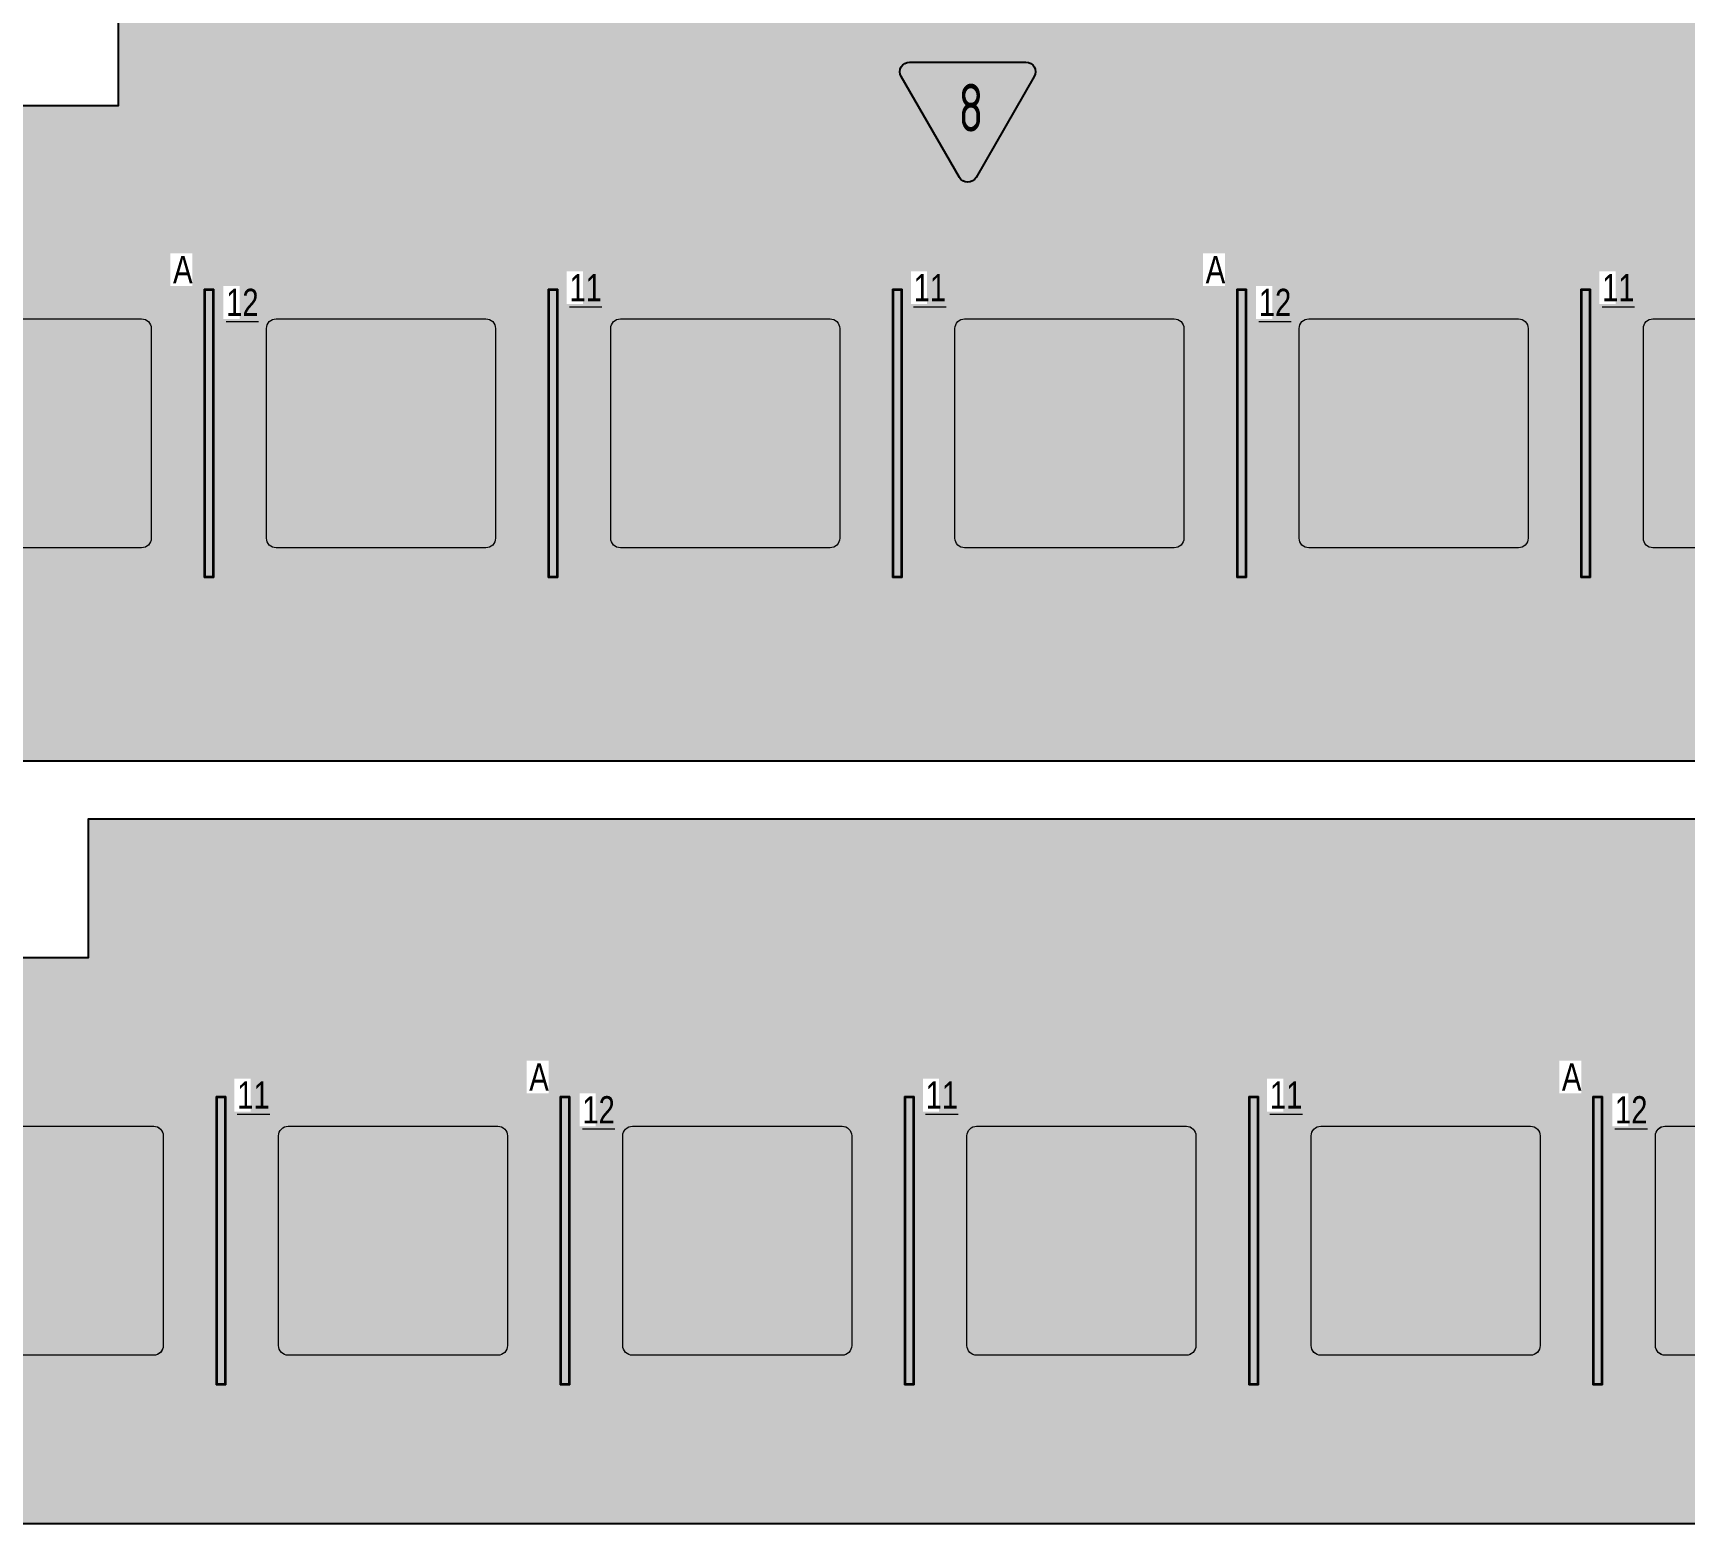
# Model space of a CAD drawing. Header units: millimetres. Extents: x -510890 to 418982, y -118257 to 141350.
# Drawn here: x -186518 to -177918, y 71196 to 78957 of the extents above; entities that cross this region are included whole.
import ezdxf

# ---------------------------------------------------------------- set-up
doc = ezdxf.new("R2010")
doc.units = ezdxf.units.MM
for name, color, linetype, lineweight in [('_ЭОМ_ОБЩ_Освещение_текст тип светильника', 172, 'Continuous', 50), ('_ЭОМ_светильник А', 1, 'Continuous', 35), ('_ЭОМ_светильник Р', 4, 'Continuous', 35), ('АР_Потолки_Штриховка', 252, 'Continuous', 0)]:
    doc.layers.add(name, color=color, linetype=linetype, lineweight=lineweight)
doc.layers.add('X-ref Light', color=250, linetype='Continuous')
for name, color, linetype, lineweight, true_color in [('АР_Потолок_RAL 095 85 40', 7, 'Continuous', 5, 0xddc87a), ('АР_Потолок_RAL 100 70 20', 7, 'Continuous', 5, 0xb3ac85), ('АР_Потолок_Покраска', 7, 'Continuous', 5, 0x007399), ('АР_Потолок_Текстура дерево', 7, 'Continuous', 5, 0xe7bf8e)]:
    doc.layers.add(name, color=color, linetype=linetype, lineweight=lineweight, true_color=true_color)
doc.layers.get('X-ref Light').off()
doc.styles.add('ISOCPEUR', font='isocpeur.ttf', dxfattribs={"height": 800})
doc.styles.add('ГОСТ', font='cad.shx', dxfattribs={"width": 0.8})

# ---------------------------------------------------------------- blocks, each defined once
blk = doc.blocks.new('RVE-PLS5070-1500-P')
at = {"color": 0, "linetype": 'ByBlock', "lineweight": -2, "ltscale": 40}
for points in [[(750, -25), (-750, -25), (-750, 25), (750, 25)], [(745, -20), (-745, -20), (-745, 20), (745, 20)]]:
    blk.add_lwpolyline(points, close=True, dxfattribs=at)
blk = doc.blocks.new('A$C35e846bc')
at = {"layer": 'АР_Потолки_Штриховка', "color": 18, "lineweight": 18, "ltscale": 100, "true_color": 0x000000}
for points in [[(22876, 19367.3), (22876, 17867.3), (22926, 17867.3), (22926, 19367.3)], [(22881, 19362.3), (22881, 17872.3), (22921, 17872.3), (22921, 19362.3)], [(24668, 19367.3), (24668, 17867.3), (24718, 17867.3), (24718, 19367.3)], [(24673, 19362.3), (24673, 17872.3), (24713, 17872.3), (24713, 19362.3)], [(26460, 19367.3), (26460, 17867.3), (26510, 17867.3), (26510, 19367.3)], [(26465, 19362.3), (26465, 17872.3), (26505, 17872.3), (26505, 19362.3)], [(28252, 19367.3), (28252, 17867.3), (28302, 17867.3), (28302, 19367.3)], [(28257, 19362.3), (28257, 17872.3), (28297, 17872.3), (28297, 19362.3)], [(30044, 19367.3), (30044, 17867.3), (30094, 17867.3), (30094, 19367.3)], [(30049, 19362.3), (30049, 17872.3), (30089, 17872.3), (30089, 19362.3)], [(22938.5, 15164.4), (22938.5, 13664.4), (22988.5, 13664.4), (22988.5, 15164.4)], [(22943.5, 15159.4), (22943.5, 13669.4), (22983.5, 13669.4), (22983.5, 15159.4)], [(24730.5, 15164.4), (24730.5, 13664.4), (24780.5, 13664.4), (24780.5, 15164.4)], [(24735.5, 15159.4), (24735.5, 13669.4), (24775.5, 13669.4), (24775.5, 15159.4)], [(26522.5, 15164.4), (26522.5, 13664.4), (26572.5, 13664.4), (26572.5, 15164.4)], [(26527.5, 15159.4), (26527.5, 13669.4), (26567.5, 13669.4), (26567.5, 15159.4)], [(28314.5, 15164.4), (28314.5, 13664.4), (28364.5, 13664.4), (28364.5, 15164.4)], [(28319.5, 15159.4), (28319.5, 13669.4), (28359.5, 13669.4), (28359.5, 15159.4)], [(30106.5, 15164.4), (30106.5, 13664.4), (30156.5, 13664.4), (30156.5, 15164.4)], [(30111.5, 15159.4), (30111.5, 13669.4), (30151.5, 13669.4), (30151.5, 15159.4)]]:
    blk.add_lwpolyline(points, close=True, dxfattribs=at)
for points in [[(21471.5, 13868.4), (21471.5, 14960.4, -0.414214), (21521.5, 15010.4), (22613.5, 15010.4, -0.414214), (22663.5, 14960.4), (22663.5, 13868.4, -0.414214), (22613.5, 13818.4), (21521.5, 13818.4, -0.414214)], [(23263.5, 13868.4), (23263.5, 14960.4, -0.414214), (23313.5, 15010.4), (24405.5, 15010.4, -0.414214), (24455.5, 14960.4), (24455.5, 13868.4, -0.414214), (24405.5, 13818.4), (23313.5, 13818.4, -0.414214)], [(25055.5, 13868.4), (25055.5, 14960.4, -0.414214), (25105.5, 15010.4), (26197.5, 15010.4, -0.414214), (26247.5, 14960.4), (26247.5, 13868.4, -0.414214), (26197.5, 13818.4), (25105.5, 13818.4, -0.414214)], [(26847.5, 13868.4), (26847.5, 14960.4, -0.414214), (26897.5, 15010.4), (27989.5, 15010.4, -0.414214), (28039.5, 14960.4), (28039.5, 13868.4, -0.414214), (27989.5, 13818.4), (26897.5, 13818.4, -0.414214)], [(28639.5, 13868.4), (28639.5, 14960.4, -0.414214), (28689.5, 15010.4), (29781.5, 15010.4, -0.414214), (29831.5, 14960.4), (29831.5, 13868.4, -0.414214), (29781.5, 13818.4), (28689.5, 13818.4, -0.414214)], [(30431.5, 13868.4), (30431.5, 14960.4, -0.414214), (30481.5, 15010.4), (31573.5, 15010.4, -0.414214), (31623.5, 14960.4), (31623.5, 13868.4, -0.414214), (31573.5, 13818.4), (30481.5, 13818.4, -0.414214)]]:
    blk.add_lwpolyline(points, format="xyb", close=True, dxfattribs=at)
at = {"layer": '_ЭОМ_светильник А', "color": 18, "lineweight": 18, "ltscale": 100, "true_color": 0x000000, "rotation": 270}
for p in [(22901, 18617.3), (28277, 18617.3), (24755.5, 14414.4), (30131.5, 14414.4)]:
    blk.add_blockref('RVE-PLS5070-1500-P', p, dxfattribs=at)
at = {"layer": '_ЭОМ_светильник Р', "color": 18, "lineweight": 18, "ltscale": 100, "true_color": 0x000000, "rotation": 89.99999999999997}
for p in [(24693, 18617.3), (26485, 18617.3), (30069, 18617.3), (22963.5, 14414.4), (26547.5, 14414.4), (28339.5, 14414.4)]:
    blk.add_blockref('RVE-PLS5070-1500-P', p, dxfattribs=at)
at = {"layer": '_ЭОМ_ОБЩ_Освещение_текст тип светильника', "color": 18, "lineweight": 18, "ltscale": 40, "true_color": 0x000000, "char_height": 142.19, "width": 55.872, "attachment_point": 1, "style": 'ГОСТ', "bg_fill": 3, "box_fill_scale": 1.1, "bg_fill_color": 256, "bg_fill_transparency": 0}
for s, insert in [('{\\L11}', (24777.8, 19446.3)), ('{\\L11}', (26569.8, 19446.3)), ('{\\L11}', (30153.8, 19446.3)), ('{\\L12}', (22990.6, 19369.8, 0)), ('{\\L12}', (28366.6, 19369.8, 0)), ('{\\L11}', (23048.3, 15243.4)), ('{\\L11}', (26632.3, 15243.4)), ('{\\L11}', (28424.3, 15243.4))]:
    blk.add_mtext(s, dxfattribs=dict(at, insert=insert))
at = {"layer": '_ЭОМ_светильник А', "color": 18, "lineweight": 18, "ltscale": 100, "true_color": 0x000000, "char_height": 142.2, "width": 86.044, "attachment_point": 1, "style": 'ГОСТ', "bg_fill": 3, "box_fill_scale": 1.1, "bg_fill_color": 256, "bg_fill_transparency": 0}
for insert in [(22714.4, 19541), (28090.4, 19541), (24568.9, 15338.1), (29944.9, 15338.1)]:
    blk.add_mtext('А', dxfattribs=dict(at, insert=insert))
at = {"layer": '_ЭОМ_ОБЩ_Освещение_текст тип светильника', "color": 18, "lineweight": 18, "ltscale": 40, "true_color": 0x000000, "char_height": 142.19, "width": 55.872, "attachment_point": 1, "style": 'ГОСТ', "bg_fill": 3, "box_fill_scale": 1.1, "bg_fill_color": 256, "bg_fill_transparency": 0}
for insert in [(24845.1, 15166.9, 0), (30221.1, 15166.9, 0)]:
    blk.add_mtext('{\\L12}', dxfattribs=dict(at, insert=insert))

msp = doc.modelspace()

# ---------------------------------------------------------------- hatches: boundary and pattern name
at = {"layer": 'АР_Потолки_Штриховка', "ltscale": 100, "true_color": 0xf8f6b0}
h = msp.add_hatch(color=51, dxfattribs=at)
h.dxf.hatch_style = 1
h.paths.add_polyline_path([(-185622.9, 77618), (-185622.9, 76128), (-185582.9, 76128), (-185582.9, 77618)])
h = msp.add_hatch(color=51, dxfattribs=at)
h.dxf.hatch_style = 1
h.paths.add_polyline_path([(-183830.9, 77618), (-183830.9, 76128), (-183790.9, 76128), (-183790.9, 77618)])
h = msp.add_hatch(color=51, dxfattribs=at)
h.dxf.hatch_style = 1
h.paths.add_polyline_path([(-182038.9, 77618), (-182038.9, 76128), (-181998.9, 76128), (-181998.9, 77618)])
h = msp.add_hatch(color=51, dxfattribs=at)
h.dxf.hatch_style = 1
h.paths.add_polyline_path([(-180246.9, 77618), (-180246.9, 76128), (-180206.9, 76128), (-180206.9, 77618)])
h = msp.add_hatch(color=51, dxfattribs=at)
h.dxf.hatch_style = 1
h.paths.add_polyline_path([(-178454.9, 77618), (-178454.9, 76128), (-178414.9, 76128), (-178414.9, 77618)])
h = msp.add_hatch(color=51, dxfattribs=at)
h.dxf.hatch_style = 1
h.paths.add_polyline_path([(-185560.4, 73415.1), (-185560.4, 71925.1), (-185520.4, 71925.1), (-185520.4, 73415.1)])
h = msp.add_hatch(color=51, dxfattribs=at)
h.dxf.hatch_style = 1
h.paths.add_polyline_path([(-183768.4, 73415.1), (-183768.4, 71925.1), (-183728.4, 71925.1), (-183728.4, 73415.1)])
h = msp.add_hatch(color=51, dxfattribs=at)
h.dxf.hatch_style = 1
h.paths.add_polyline_path([(-181976.4, 73415.1), (-181976.4, 71925.1), (-181936.4, 71925.1), (-181936.4, 73415.1)])
h = msp.add_hatch(color=51, dxfattribs=at)
h.dxf.hatch_style = 1
h.paths.add_polyline_path([(-180184.4, 73415.1), (-180184.4, 71925.1), (-180144.4, 71925.1), (-180144.4, 73415.1)])
h = msp.add_hatch(color=51, dxfattribs=at)
h.dxf.hatch_style = 1
h.paths.add_polyline_path([(-178392.4, 73415.1), (-178392.4, 71925.1), (-178352.4, 71925.1), (-178352.4, 73415.1)])
at = {"layer": 'АР_Потолок_RAL 095 85 40', "transparency": 33554687}
h = msp.add_hatch(color=256, dxfattribs=at)
h.dxf.hatch_style = 1
h.paths.add_polyline_path([(-185902.9, 77419, 0.414214), (-185952.9, 77469), (-187044.9, 77469, 0.414214), (-187094.9, 77419), (-187094.9, 76327, 0.414214), (-187044.9, 76277), (-185952.9, 76277, 0.414214), (-185902.9, 76327)])
h = msp.add_hatch(color=256, dxfattribs=at)
h.dxf.hatch_style = 1
h.paths.add_polyline_path([(-180526.9, 77419, 0.414214), (-180576.9, 77469), (-181668.9, 77469, 0.414214), (-181718.9, 77419), (-181718.9, 76327, 0.414214), (-181668.9, 76277), (-180576.9, 76277, 0.414214), (-180526.9, 76327)])
h = msp.add_hatch(color=256, dxfattribs=at)
h.dxf.hatch_style = 1
h.paths.add_polyline_path([(-185840.4, 73216.1, 0.414214), (-185890.4, 73266.1), (-186982.4, 73266.1, 0.414214), (-187032.4, 73216.1), (-187032.4, 72124.1, 0.414214), (-186982.4, 72074.1), (-185890.4, 72074.1, 0.414214), (-185840.4, 72124.1)])
h = msp.add_hatch(color=256, dxfattribs=at)
h.dxf.hatch_style = 1
h.paths.add_polyline_path([(-180464.4, 73216.1, 0.414214), (-180514.4, 73266.1), (-181606.4, 73266.1, 0.414214), (-181656.4, 73216.1), (-181656.4, 72124.1, 0.414214), (-181606.4, 72074.1), (-180514.4, 72074.1, 0.414214), (-180464.4, 72124.1)])
at = {"layer": 'АР_Потолок_RAL 100 70 20', "transparency": 33554687}
h = msp.add_hatch(color=256, dxfattribs=at)
h.dxf.hatch_style = 1
h.paths.add_polyline_path([(-184110.9, 77419, 0.414214), (-184160.9, 77469), (-185252.9, 77469, 0.414214), (-185302.9, 77419), (-185302.9, 76327, 0.414214), (-185252.9, 76277), (-184160.9, 76277, 0.414214), (-184110.9, 76327)])
h = msp.add_hatch(color=256, dxfattribs=at)
h.dxf.hatch_style = 1
h.paths.add_polyline_path([(-178734.9, 77419, 0.414214), (-178784.9, 77469), (-179876.9, 77469, 0.414214), (-179926.9, 77419), (-179926.9, 76327, 0.414214), (-179876.9, 76277), (-178784.9, 76277, 0.414214), (-178734.9, 76327)])
h = msp.add_hatch(color=256, dxfattribs=at)
h.dxf.hatch_style = 1
h.paths.add_polyline_path([(-184048.4, 73216.1, 0.414214), (-184098.4, 73266.1), (-185190.4, 73266.1, 0.414214), (-185240.4, 73216.1), (-185240.4, 72124.1, 0.414214), (-185190.4, 72074.1), (-184098.4, 72074.1, 0.414214), (-184048.4, 72124.1)])
h = msp.add_hatch(color=256, dxfattribs=at)
h.dxf.hatch_style = 1
h.paths.add_polyline_path([(-178672.4, 73216.1, 0.414214), (-178722.4, 73266.1), (-179814.4, 73266.1, 0.414214), (-179864.4, 73216.1), (-179864.4, 72124.1, 0.414214), (-179814.4, 72074.1), (-178722.4, 72074.1, 0.414214), (-178672.4, 72124.1)])
at = {"layer": 'АР_Потолок_Покраска'}
h = msp.add_hatch(dxfattribs=at)
h.set_pattern_fill('CROSS', color=256, scale=25)
h.set_pattern_definition([(0, (-416405.63, 48417.43), (158.75, 158.75), [79.375, -238.125]), (90, (-416365.94, 48377.74), (-158.75, 158.75), [79.375, -238.125])])
h.paths.add_polyline_path([(-186073.9, 86350.7), (-177808.9, 86350.7), (-177808.9, 78580.3), (-165736.3, 78580.3), (-165736.6, 75165.7), (-189341.1, 75165.7), (-189341.4, 78580.3), (-186073.9, 78580.3)])
h = msp.add_hatch(dxfattribs=at)
h.set_pattern_fill('CROSS', color=256, scale=25)
h.set_pattern_definition([(0, (-402865.63, 36211.22), (158.75, 158.75), [79.375, -238.125]), (90, (-402825.94, 36171.53), (-158.75, 158.75), [79.375, -238.125])])
h.paths.add_polyline_path([(-190683.9, 74144.5), (-186228.9, 74144.5), (-186228.9, 74865.7), (-169118.9, 74865.7), (-169118.9, 74144.5), (-164268.9, 74144.5), (-164268.9, 71195.7), (-190683.9, 71195.7)])
at = {"layer": 'АР_Потолок_Текстура дерево', "transparency": 33554687}
h = msp.add_hatch(color=256, dxfattribs=at)
h.dxf.hatch_style = 1
h.paths.add_polyline_path([(-182318.9, 77419, 0.414214), (-182368.9, 77469), (-183460.9, 77469, 0.414214), (-183510.9, 77419), (-183510.9, 76327, 0.414214), (-183460.9, 76277), (-182368.9, 76277, 0.414214), (-182318.9, 76327)])
h = msp.add_hatch(color=256, dxfattribs=at)
h.dxf.hatch_style = 1
h.paths.add_polyline_path([(-178134.9, 76327, 0.414214), (-178084.9, 76277), (-176992.9, 76277, 0.414214), (-176942.9, 76327), (-176942.9, 77419, 0.414214), (-176992.9, 77469), (-178084.9, 77469, 0.414214), (-178134.9, 77419)])
h = msp.add_hatch(color=256, dxfattribs=at)
h.dxf.hatch_style = 1
h.paths.add_polyline_path([(-182256.4, 73216.1, 0.414214), (-182306.4, 73266.1), (-183398.4, 73266.1, 0.414214), (-183448.4, 73216.1), (-183448.4, 72124.1, 0.414214), (-183398.4, 72074.1), (-182306.4, 72074.1, 0.414214), (-182256.4, 72124.1)])
h = msp.add_hatch(color=256, dxfattribs=at)
h.dxf.hatch_style = 1
h.paths.add_polyline_path([(-178072.4, 72124.1, 0.414214), (-178022.4, 72074.1), (-176930.4, 72074.1, 0.414214), (-176880.4, 72124.1), (-176880.4, 73216.1, 0.414214), (-176930.4, 73266.1), (-178022.4, 73266.1, 0.414214), (-178072.4, 73216.1)])

# ---------------------------------------------------------------- linework, layer by layer
for points in [[(-186073.9, 86350.7), (-177808.9, 86350.7), (-177808.9, 78580.3), (-165736.3, 78580.3), (-165736.6, 75165.7), (-189341.1, 75165.7), (-189341.4, 78580.3), (-186073.9, 78580.3)], [(-190683.9, 74144.5), (-186228.9, 74144.5), (-186228.9, 74865.7), (-169118.9, 74865.7), (-169118.9, 74144.5), (-164268.9, 74144.5), (-164268.9, 71195.7), (-190683.9, 71195.7)]]:
    msp.add_lwpolyline(points, close=True)
msp.add_lwpolyline([(-181955.4, 78805.3), (-181349.2, 78805.3, -0.577349), (-181305.9, 78730.3), (-181609, 78205.3, -0.577354), (-181695.6, 78205.3), (-181998.7, 78730.3, -0.577349), (-181955.4, 78805.3, -0.000002)], format="xyb")
at = {"layer": 'АР_Потолки_Штриховка', "color": 18, "ltscale": 100, "true_color": 0x000000}
for points in [[(-185627.9, 77623), (-185627.9, 76123), (-185577.9, 76123), (-185577.9, 77623)], [(-185622.9, 77618), (-185622.9, 76128), (-185582.9, 76128), (-185582.9, 77618)], [(-183835.9, 77623), (-183835.9, 76123), (-183785.9, 76123), (-183785.9, 77623)], [(-183830.9, 77618), (-183830.9, 76128), (-183790.9, 76128), (-183790.9, 77618)], [(-182043.9, 77623), (-182043.9, 76123), (-181993.9, 76123), (-181993.9, 77623)], [(-182038.9, 77618), (-182038.9, 76128), (-181998.9, 76128), (-181998.9, 77618)], [(-180251.9, 77623), (-180251.9, 76123), (-180201.9, 76123), (-180201.9, 77623)], [(-180246.9, 77618), (-180246.9, 76128), (-180206.9, 76128), (-180206.9, 77618)], [(-178459.9, 77623), (-178459.9, 76123), (-178409.9, 76123), (-178409.9, 77623)], [(-178454.9, 77618), (-178454.9, 76128), (-178414.9, 76128), (-178414.9, 77618)], [(-185565.4, 73420.1), (-185565.4, 71920.1), (-185515.4, 71920.1), (-185515.4, 73420.1)], [(-185560.4, 73415.1), (-185560.4, 71925.1), (-185520.4, 71925.1), (-185520.4, 73415.1)], [(-183773.4, 73420.1), (-183773.4, 71920.1), (-183723.4, 71920.1), (-183723.4, 73420.1)], [(-183768.4, 73415.1), (-183768.4, 71925.1), (-183728.4, 71925.1), (-183728.4, 73415.1)], [(-181981.4, 73420.1), (-181981.4, 71920.1), (-181931.4, 71920.1), (-181931.4, 73420.1)], [(-181976.4, 73415.1), (-181976.4, 71925.1), (-181936.4, 71925.1), (-181936.4, 73415.1)], [(-180189.4, 73420.1), (-180189.4, 71920.1), (-180139.4, 71920.1), (-180139.4, 73420.1)], [(-180184.4, 73415.1), (-180184.4, 71925.1), (-180144.4, 71925.1), (-180144.4, 73415.1)], [(-178397.4, 73420.1), (-178397.4, 71920.1), (-178347.4, 71920.1), (-178347.4, 73420.1)], [(-178392.4, 73415.1), (-178392.4, 71925.1), (-178352.4, 71925.1), (-178352.4, 73415.1)]]:
    msp.add_lwpolyline(points, close=True, dxfattribs=at)
for points in [[(-187094.9, 76327), (-187094.9, 77419, -0.414214), (-187044.9, 77469), (-185952.9, 77469, -0.414214), (-185902.9, 77419), (-185902.9, 76327, -0.414214), (-185952.9, 76277), (-187044.9, 76277, -0.414214)], [(-185302.9, 76327), (-185302.9, 77419, -0.414214), (-185252.9, 77469), (-184160.9, 77469, -0.414214), (-184110.9, 77419), (-184110.9, 76327, -0.414214), (-184160.9, 76277), (-185252.9, 76277, -0.414214)], [(-183510.9, 76327), (-183510.9, 77419, -0.414214), (-183460.9, 77469), (-182368.9, 77469, -0.414214), (-182318.9, 77419), (-182318.9, 76327, -0.414214), (-182368.9, 76277), (-183460.9, 76277, -0.414214)], [(-181718.9, 76327), (-181718.9, 77419, -0.414214), (-181668.9, 77469), (-180576.9, 77469, -0.414214), (-180526.9, 77419), (-180526.9, 76327, -0.414214), (-180576.9, 76277), (-181668.9, 76277, -0.414214)], [(-179926.9, 76327), (-179926.9, 77419, -0.414214), (-179876.9, 77469), (-178784.9, 77469, -0.414214), (-178734.9, 77419), (-178734.9, 76327, -0.414214), (-178784.9, 76277), (-179876.9, 76277, -0.414214)], [(-178134.9, 76327), (-178134.9, 77419, -0.414214), (-178084.9, 77469), (-176992.9, 77469, -0.414214), (-176942.9, 77419), (-176942.9, 76327, -0.414214), (-176992.9, 76277), (-178084.9, 76277, -0.414214)], [(-187032.4, 72124.1), (-187032.4, 73216.1, -0.414214), (-186982.4, 73266.1), (-185890.4, 73266.1, -0.414214), (-185840.4, 73216.1), (-185840.4, 72124.1, -0.414214), (-185890.4, 72074.1), (-186982.4, 72074.1, -0.414214)], [(-185240.4, 72124.1), (-185240.4, 73216.1, -0.414214), (-185190.4, 73266.1), (-184098.4, 73266.1, -0.414214), (-184048.4, 73216.1), (-184048.4, 72124.1, -0.414214), (-184098.4, 72074.1), (-185190.4, 72074.1, -0.414214)], [(-183448.4, 72124.1), (-183448.4, 73216.1, -0.414214), (-183398.4, 73266.1), (-182306.4, 73266.1, -0.414214), (-182256.4, 73216.1), (-182256.4, 72124.1, -0.414214), (-182306.4, 72074.1), (-183398.4, 72074.1, -0.414214)], [(-181656.4, 72124.1), (-181656.4, 73216.1, -0.414214), (-181606.4, 73266.1), (-180514.4, 73266.1, -0.414214), (-180464.4, 73216.1), (-180464.4, 72124.1, -0.414214), (-180514.4, 72074.1), (-181606.4, 72074.1, -0.414214)], [(-179864.4, 72124.1), (-179864.4, 73216.1, -0.414214), (-179814.4, 73266.1), (-178722.4, 73266.1, -0.414214), (-178672.4, 73216.1), (-178672.4, 72124.1, -0.414214), (-178722.4, 72074.1), (-179814.4, 72074.1, -0.414214)], [(-178072.4, 72124.1), (-178072.4, 73216.1, -0.414214), (-178022.4, 73266.1), (-176930.4, 73266.1, -0.414214), (-176880.4, 73216.1), (-176880.4, 72124.1, -0.414214), (-176930.4, 72074.1), (-178022.4, 72074.1, -0.414214)]]:
    msp.add_lwpolyline(points, format="xyb", close=True, dxfattribs=at)

# ---------------------------------------------------------------- texts
at = {"insert": (-181701.7, 78693.2), "char_height": 250, "width": 294.334, "attachment_point": 1, "style": 'ISOCPEUR'}
msp.add_mtext('{\\W0.7;8}', dxfattribs=at)

# ---------------------------------------------------------------- next in the draw order: block references
at = {"layer": 'X-ref Light', "color": 18, "lineweight": 30, "true_color": 0x000000}
msp.add_blockref('A$C35e846bc', (-208503.8, 58255.7), dxfattribs=at)

doc.saveas('drawing.dxf')
